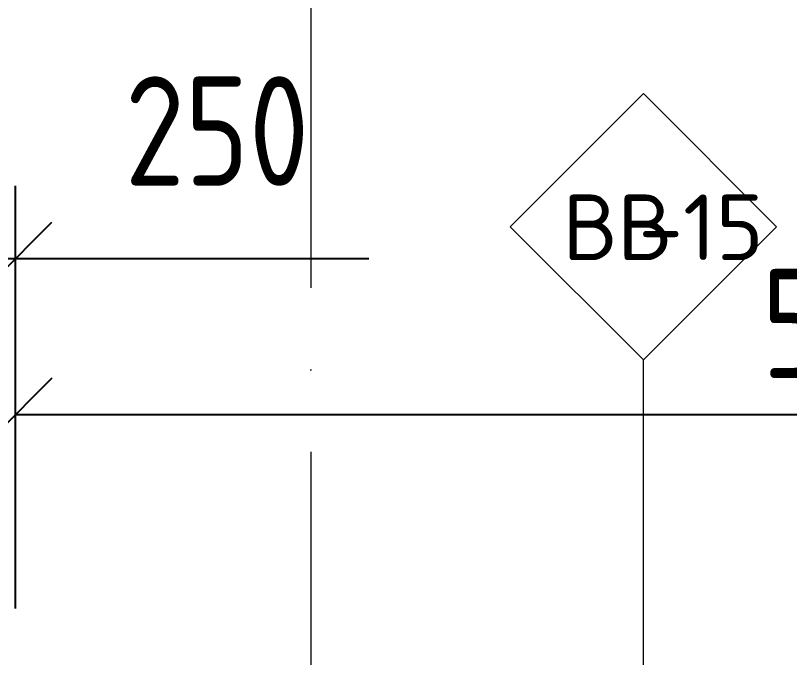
# Model space of a CAD drawing. Header units: millimetres. Extents: x -68946 to 690821, y -552984 to 293768.
# Drawn here: x 94338 to 96697, y 40437 to 42392 of the extents above; entities that cross this region are included whole.
import ezdxf

# ---------------------------------------------------------------- set-up
doc = ezdxf.new("R2010")
doc.units = ezdxf.units.MM
doc.linetypes.add('ADSK_Линия сетки', pattern=[2500, 2000, -250, 0, -250])
doc.layers.get('Defpoints').update_dxf_attribs({"color": 250})
for name, color, linetype, lineweight in [('A-____-____-DIMS', 250, 'Continuous', 9), ('A-WALL-____-IDEN', 250, 'Continuous', 9), ('S-GRID-____-OTLN', 250, 'Continuous', 9)]:
    doc.layers.add(name, color=color, linetype=linetype, lineweight=lineweight)
doc.styles.add('ISOCPEUR_2', font='isocpeur.ttf', dxfattribs={"height": 160})
doc.styles.get("Standard").update_dxf_attribs({"font": 'ГОСТ тип А.ttf'})
doc.dimstyles.new('А3', dxfattribs={"dimtxt": 333, "dimasz": 222, "dimexe": 222, "dimexo": 111, "dimgap": 111, "dimtad": 1, "dimtoh": 1, "dimdec": 0, "dimrnd": 0.0015, "dimzin": 0, "dimdsep": 46, "dimtxsty": 'Standard', "dimblk": 'OBLIQUE', "dimcen": 0, "dimclrd": 7, "dimclre": 7, "dimclrt": 7, "dimadec": 0, "dimazin": 0, "dimtfac": 1, "dimtdec": 0, "dimtofl": 0, "dimtmove": 0, "dimatfit": 3, "dimfxl": 1, "dimtolj": 1, "dimtzin": 0, "dimarcsym": 0})

# ---------------------------------------------------------------- blocks, each defined once
blk = doc.blocks.new('ADSK_Марка_Стена - Экземпляр_ADSK_Позиция-30564885-АР1_Маркировочный план 1 этажа С2и3')
at = {"layer": 'A-WALL-____-IDEN'}
for p, q in [((-0.156, 4.37), (-4.213, 0.312)), ((3.901, 0.312), (-0.156, 4.37)), ((-4.213, 0.312), (-0.156, -3.745)), ((-0.156, -3.745), (3.901, 0.312))]:
    blk.add_line(p, q, dxfattribs=at)
blk = doc.blocks.new('_Oblique')
at = {"color": 0, "linetype": 'ByBlock', "lineweight": -2}
blk.add_line((-0.5, -0.5), (0.5, 0.5), dxfattribs=at)
blk = doc.blocks.new('*D2623')
at = {"layer": 'A-____-____-DIMS', "color": 7, "lineweight": -2, "transparency": 16777216}
for p, q in [((94087.9, 41393.9), (94087.9, 41874)), ((94337.9, 40586), (94337.9, 41874)), ((94087.9, 41652), (94337.9, 41652)), ((94337.9, 41652), (95414.6, 41652))]:
    blk.add_line(p, q, dxfattribs=at)
at = {"layer": 'Defpoints', "color": 0, "lineweight": 30, "transparency": 16777216}
for p in [(94337.9, 41652), (94087.9, 41282.9), (94337.9, 40475)]:
    blk.add_point(p, dxfattribs=at)
at = {"layer": 'A-____-____-DIMS', "color": 7, "lineweight": -2, "transparency": 16777216, "xscale": 222, "yscale": 222, "zscale": 222, "rotation": 180}
blk.add_blockref('_Oblique', (94087.9, 41652), dxfattribs=at)
at = {"layer": 'A-____-____-DIMS', "color": 7, "lineweight": -2, "transparency": 16777216, "xscale": 222, "yscale": 222, "zscale": 222}
blk.add_blockref('_Oblique', (94337.9, 41652), dxfattribs=at)
at = {"layer": 'A-____-____-DIMS', "color": 7, "transparency": 16777216, "insert": (94670.9, 42207), "char_height": 333, "width": 1.344, "attachment_point": 1, "line_spacing_factor": 1.149209}
blk.add_mtext('\\A1;250', dxfattribs=at)
blk = doc.blocks.new('*D2624')
at = {"layer": 'A-____-____-DIMS', "color": 7, "lineweight": -2, "transparency": 16777216}
for p, q in [((94337.9, 40586), (94337.9, 41398.9)), ((99637.9, 40586), (99637.9, 41398.9)), ((94337.9, 41176.9), (99637.9, 41176.9))]:
    blk.add_line(p, q, dxfattribs=at)
at = {"layer": 'Defpoints', "color": 0, "lineweight": 30, "transparency": 16777216}
for p in [(99637.9, 41176.9), (94337.9, 40475), (99637.9, 40475)]:
    blk.add_point(p, dxfattribs=at)
at = {"layer": 'A-____-____-DIMS', "color": 7, "lineweight": -2, "transparency": 16777216, "xscale": 222, "yscale": 222, "zscale": 222, "rotation": 180}
blk.add_blockref('_Oblique', (94337.9, 41176.9), dxfattribs=at)
at = {"layer": 'A-____-____-DIMS', "color": 7, "lineweight": -2, "transparency": 16777216, "xscale": 222, "yscale": 222, "zscale": 222}
blk.add_blockref('_Oblique', (99637.9, 41176.9), dxfattribs=at)
at = {"layer": 'A-____-____-DIMS', "color": 7, "transparency": 16777216, "insert": (96987.9, 41454.4), "char_height": 333, "width": 1.792, "attachment_point": 5}
blk.add_mtext('\\A1;5300', dxfattribs=at)

msp = doc.modelspace()

# ---------------------------------------------------------------- linework, layer by layer
at = {"layer": 'A-WALL-____-IDEN', "color": 18, "true_color": 0x000000}
msp.add_line((96251.3393, 39810.3994), (96251.3393, 41343.2141), dxfattribs=at)
at = {"layer": 'S-GRID-____-OTLN', "color": 18, "linetype": 'ADSK_Линия сетки', "true_color": 0x000000}
msp.add_line((95237.9138, 61063.6538), (95237.9138, -2919.5356), dxfattribs=at)

# ---------------------------------------------------------------- block references
at = {"layer": 'A-WALL-____-IDEN', "color": 18, "true_color": 0x000000, "xscale": 99.99999999999993, "yscale": 99.99999999999993, "zscale": 99.99999999999993}
msp.add_blockref('ADSK_Марка_Стена - Экземпляр_ADSK_Позиция-30564885-АР1_Маркировочный план 1 этажа С2и3', (96266.9643, 41717.681), dxfattribs=at)

# ---------------------------------------------------------------- texts
at = {"layer": 'A-WALL-____-IDEN', "color": 18, "true_color": 0x000000, "char_height": 200, "attachment_point": 1, "style": 'ISOCPEUR_2'}
for s, insert, width in [('ВВ', (96004.6834, 41847.3496), 280.590625), ('-15', (96236.1938, 41847.3496), 331.096937)]:
    msp.add_mtext(s, dxfattribs=dict(at, insert=insert, width=width))

# ---------------------------------------------------------------- dimensions: what is measured, and where the dimension line sits
at = {"layer": 'A-____-____-DIMS', "color": 18, "true_color": 0x000000}
dim = msp.add_linear_dim(base=(94337.8919, 41652.0427), p1=(94087.9138, 41282.9467), p2=(94337.8919, 40475), dimstyle='А3', dxfattribs=at)
dim.commit()
dim.dimension.update_dxf_attribs({"geometry": '*D2623', "text_midpoint": (94987.2419, 41652.0427), "dimtype": 160})
dim = msp.add_linear_dim(base=(99637.8919, 41176.8807), p1=(94337.8919, 40475), p2=(99637.8919, 40475), dimstyle='А3', dxfattribs=at)
dim.commit()
dim.dimension.update_dxf_attribs({"geometry": '*D2624', "text_midpoint": (96987.8919, 41454.3807)})

doc.saveas('drawing.dxf')
